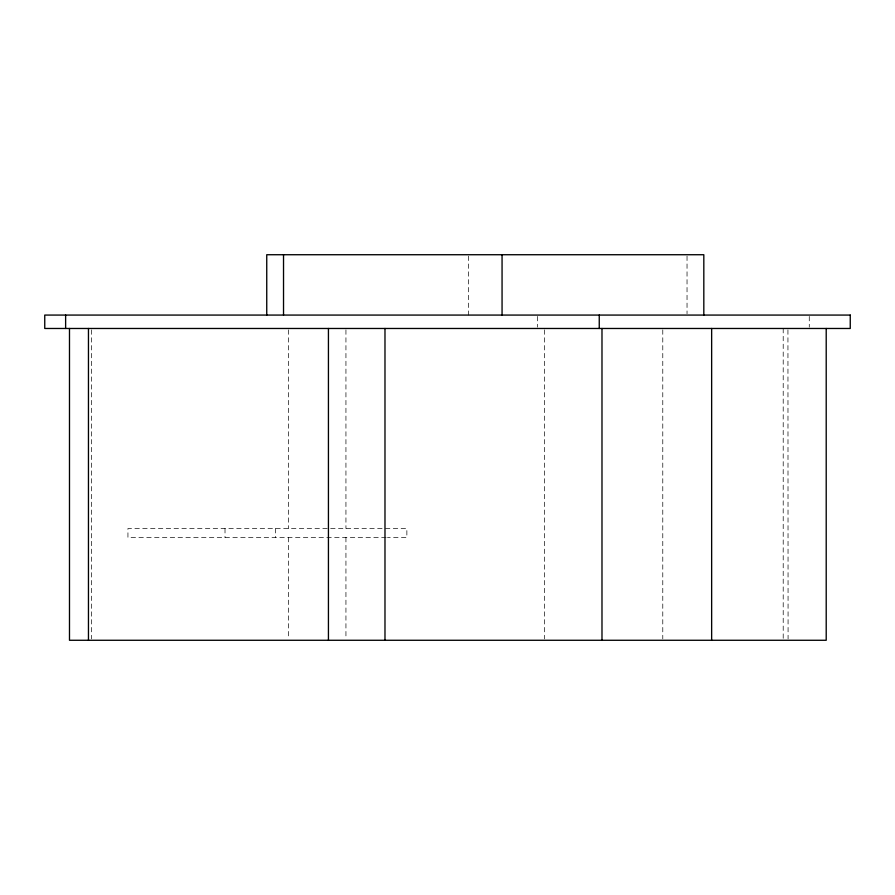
<?xml version="1.0" encoding="UTF-8"?>
<svg xmlns="http://www.w3.org/2000/svg" width="895" height="895" viewBox="0 0 895 895"><rect width="100%" height="100%" fill="white"/><g stroke="black" fill="none" stroke-linecap="round" stroke-linejoin="round"><path stroke-width="0.67" stroke-dasharray="4.47 3.36" d="M386.103 537.47L127.94 537.47L127.94 528.531L406.867 528.531L406.867 537.47L387.479 537.47M809.27 316.416L809.27 327.145M787.936 329.875L788.081 638.873M783.203 328.476L783.203 638.873M687.036 256.104L687.036 313.697M662.781 329.875L662.781 638.873M544.44 329.875L544.44 638.873M537.403 316.416L537.403 327.145M468.499 256.104L468.499 315.074M345.94 329.875L345.94 528.531M345.94 537.47L345.94 638.873M288.593 329.875L288.593 528.531M288.593 537.47L288.593 638.873M275.336 528.531L275.336 537.47M225.014 528.531L225.014 537.47M91.547 329.875L91.547 638.873"/><path stroke-width="1.34" d="M826.208 328.476L826.208 640.272L69.486 640.272L69.486 328.476M711.648 328.476L711.648 640.272M703.817 315.074L703.817 254.728L266.744 254.728L266.744 315.074M601.988 328.476L601.988 640.272M599.247 315.074L599.247 328.476M502.061 254.728L502.061 315.074M384.984 328.476L384.984 640.272M328.431 328.476L328.431 640.272M283.525 254.728L283.525 315.074M88.46 328.476L88.46 640.272M65.626 315.074L65.626 328.476M850.25 315.074L44.75 315.074L44.75 328.476L850.25 328.476L850.25 315.074"/></g></svg>
